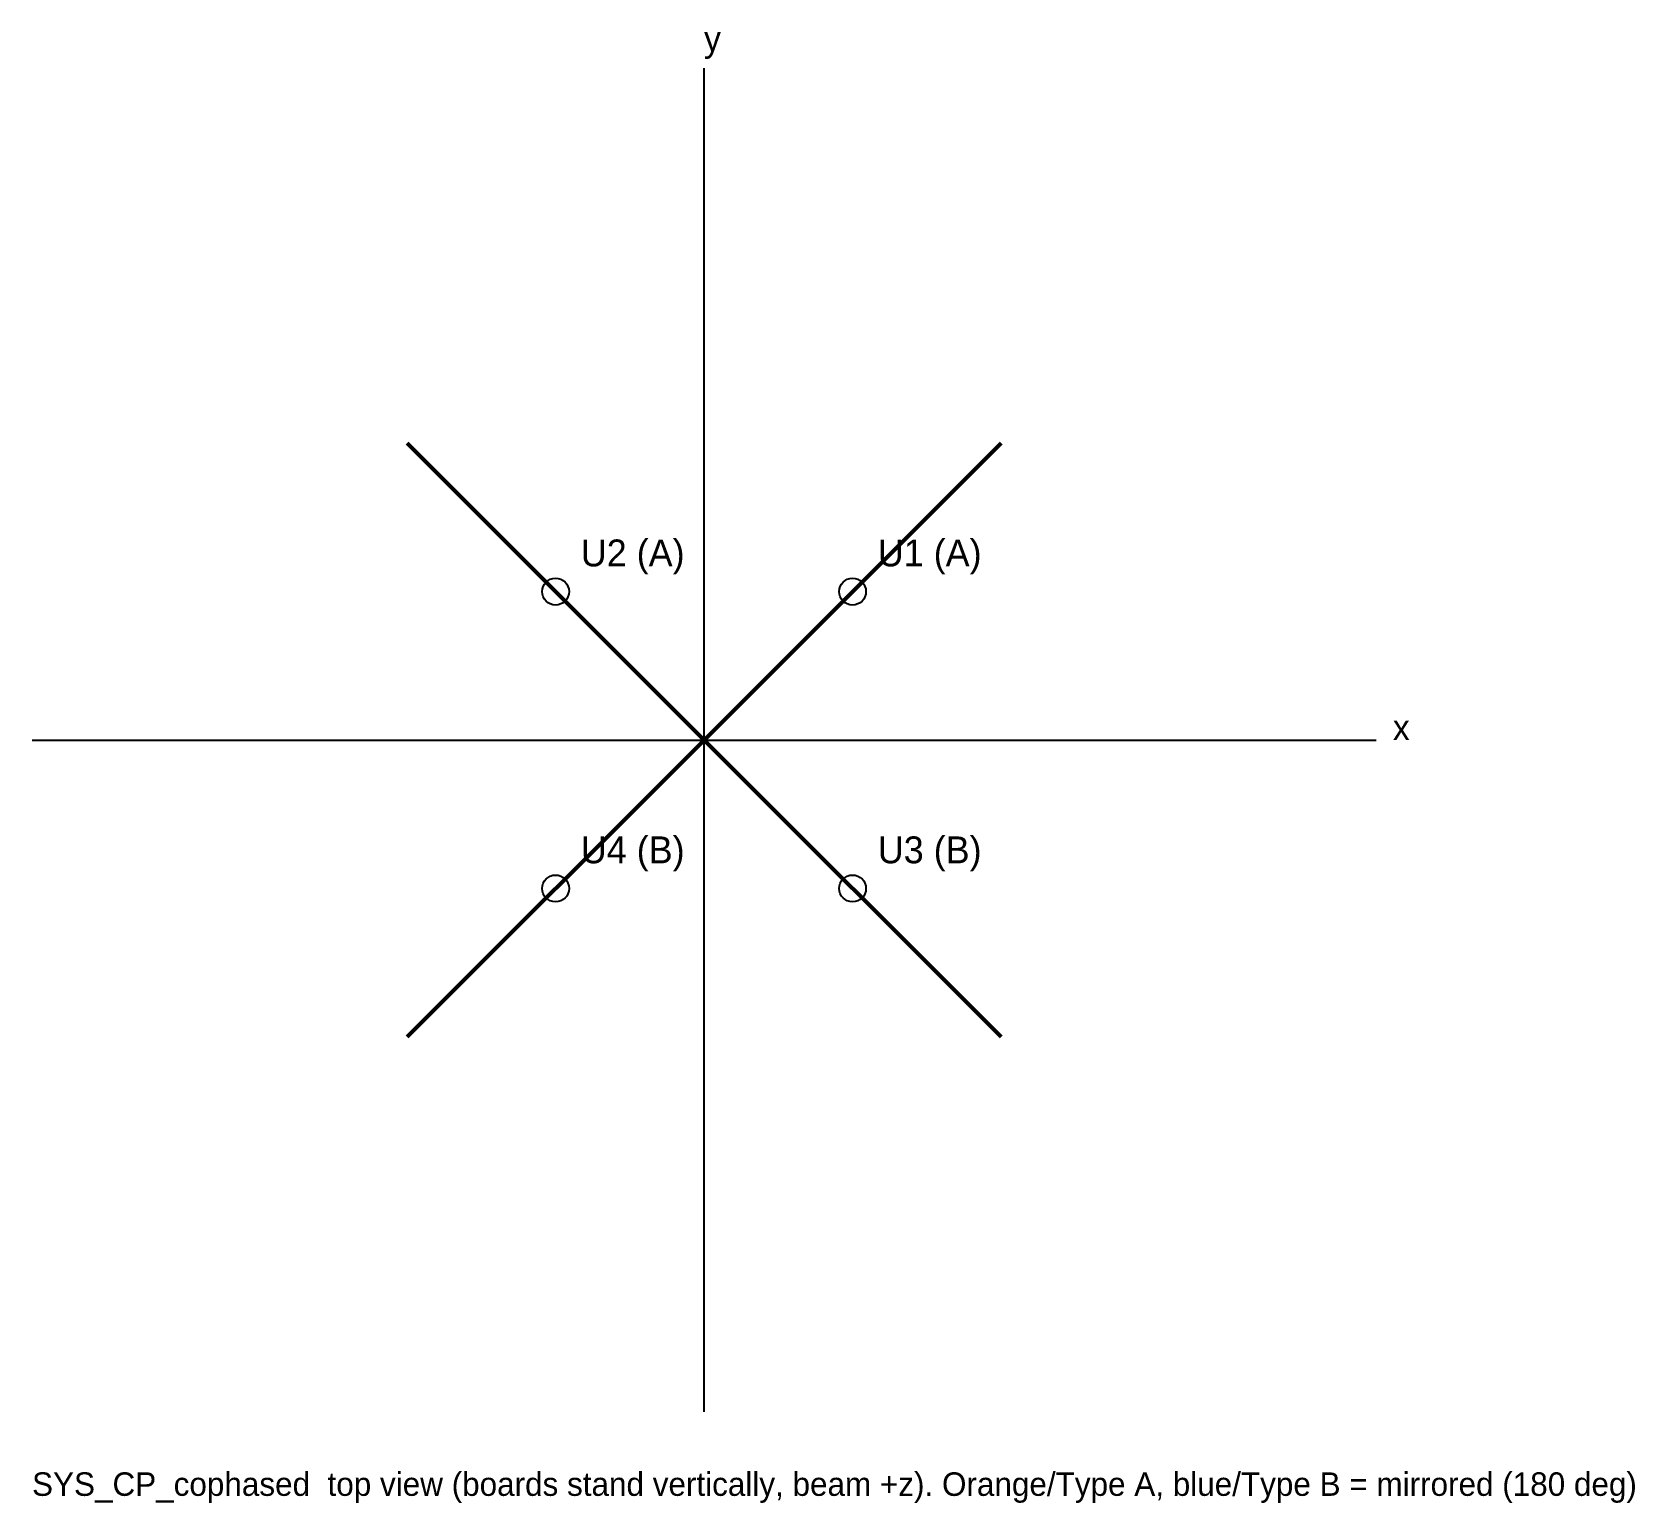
# Model space of a CAD drawing. Header units: millimetres. Extents: x -40 to 55.4, y -45.4 to 42.2.
import ezdxf

# ---------------------------------------------------------------- set-up
doc = ezdxf.new("R2010")
doc.units = ezdxf.units.MM
for name, color, linetype in [('ANT_PHASE_CENTRE', 1, 'Continuous'), ('AXES', 3, 'Continuous'), ('BOARD_EDGE', 7, 'Continuous'), ('TEXT', 8, 'Continuous')]:
    doc.layers.add(name, color=color, linetype=linetype)

msp = doc.modelspace()

# ---------------------------------------------------------------- linework, layer by layer
at = {"layer": 'ANT_PHASE_CENTRE'}
for centre in [(-8.839, 8.839), (8.839, 8.839), (-8.839, -8.839), (8.839, -8.839)]:
    msp.add_circle(centre, 0.8, dxfattribs=at)
at = {"layer": 'AXES'}
for p, q in [((0, -40), (0, 40)), ((-40, 0), (40, 0))]:
    msp.add_line(p, q, dxfattribs=at)
at = {"layer": 'BOARD_EDGE', "lineweight": 50}
for q in [(-17.678, 17.678), (17.678, 17.678), (-17.678, -17.678), (17.678, -17.678)]:
    msp.add_line((0, 0), q, dxfattribs=at)

# ---------------------------------------------------------------- texts
at = {"layer": 'AXES'}
for s, p in [('y', (0, 41)), ('x', (41, 0))]:
    msp.add_text(s, height=1.5, dxfattribs=at).set_placement(p)
at = {"layer": 'TEXT'}
for s, height, p in [('U2 (A)', 1.6, (-7.339, 10.339)), ('U1 (A)', 1.6, (10.339, 10.339)), ('U4 (B)', 1.6, (-7.339, -7.339)), ('U3 (B)', 1.6, (10.339, -7.339)), ('SYS_CP_cophased  top view (boards stand vertically, beam +z). Orange/Type A, blue/Type B = mirrored (180 deg)', 1.4, (-40, -45))]:
    msp.add_text(s, height=height, dxfattribs=at).set_placement(p)

doc.saveas('drawing.dxf')
